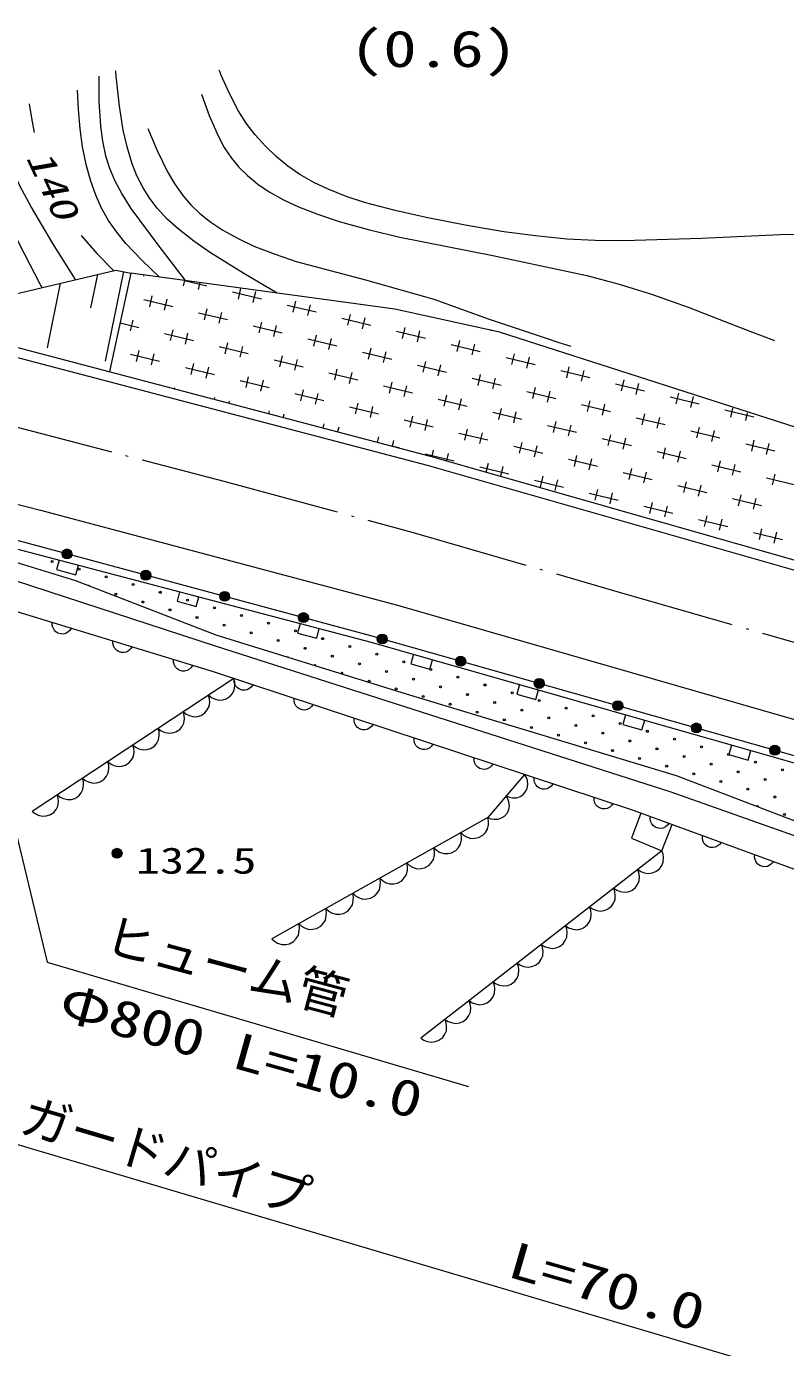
# Model space of a CAD drawing. Units: millimetres, scale not verified. Extents: x 17059 to 657059, y -104400 to 255600.
# Drawn here: x 183543 to 221698, y 114309 to 180719 of the extents above; entities that cross this region are included whole.
import ezdxf
from ezdxf.enums import TextEntityAlignment as Align

# ---------------------------------------------------------------- set-up
doc = ezdxf.new("R2010")
doc.units = ezdxf.units.MM
doc.header["$LTSCALE"] = 1000
doc.linetypes.add('USER1', pattern=[7.5, 5.901639, -0.737705, 0.122951, -0.737705])
for name, color, linetype, lineweight in [('S-BGD', 1, 'Continuous', 13), ('S-BGD-CRST', 4, 'Continuous', 13), ('S-BGD-HTXT', 6, 'Continuous', 13), ('S-BMK', 3, 'USER1', 13)]:
    doc.layers.add(name, color=color, linetype=linetype, lineweight=lineweight)
doc.styles.add('ＭＳ ゴシック', font='')
doc.styles.add('ＭＳ 明朝', font='')
doc.styles.get('ＭＳ ゴシック').set_extended_font_data('MS Gothic')
doc.styles.get('ＭＳ 明朝').set_extended_font_data('MS Mincho')

# ---------------------------------------------------------------- blocks, each defined once
blk = doc.blocks.new('BUHIN41')
at = {"layer": 'S-BGD'}
for centre, radius in [((0, 0), 250), ((0, 0), 219), ((0, 0), 188), ((0, 0), 156), ((0, 0), 125), ((0, 0), 93.8), ((0, -1), 62.5), ((0, 0), 31.2)]:
    blk.add_circle(centre, radius, dxfattribs=at)
blk = doc.blocks.new('BUHIN80')
at = {"layer": 'S-BGD'}
for radius in [249, 220, 191, 161, 132, 97.5, 67.5, 38.8, 7.5]:
    blk.add_circle((0, 0), radius, dxfattribs=at)
blk = doc.blocks.new('BUHIN81')
at = {"layer": 'S-BGD'}
for radius in [249, 220, 191, 161, 132, 97.5, 67.5, 38.8, 7.5]:
    blk.add_circle((0, 0), radius, dxfattribs=at)
blk = doc.blocks.new('BUHIN103')
at = {"layer": 'S-BGD'}
blk.add_lwpolyline([(469, -172), (392, -266), (302, -337), (175, -408), (51, -426), (-71, -419), (-217, -365), (-315, -292), (-397, -198), (-451, -61), (-474, 51), (-469, 172)], dxfattribs=at)
blk = doc.blocks.new('BUHIN104')
at = {"layer": 'S-BGD'}
blk.add_lwpolyline([(475, -157), (401, -253), (313, -327), (189, -402), (65, -424), (-57, -421), (-204, -372), (-305, -302), (-391, -211), (-449, -76), (-475, 36), (-475, 157)], dxfattribs=at)
blk = doc.blocks.new('BUHIN105')
at = {"layer": 'S-BGD'}
blk.add_lwpolyline([(478, -146), (406, -244), (320, -320), (197, -398), (75, -423), (-48, -422), (-196, -377), (-298, -309), (-386, -219), (-447, -86), (-476, 25), (-478, 146)], dxfattribs=at)
blk = doc.blocks.new('BUHIN122')
at = {"layer": 'S-BGD'}
blk.add_lwpolyline([(-606, -471), (-452, -575), (-287, -636), (-66, -678), (124, -647), (302, -582), (489, -436), (596, -280), (673, -103), (688, 122), (665, 294), (606, 471)], dxfattribs=at)
blk = doc.blocks.new('BUHIN123')
at = {"layer": 'S-BGD'}
blk.add_lwpolyline([(-463, -540), (-304, -606), (-143, -631), (66, -628), (233, -564), (382, -472), (525, -305), (593, -143), (630, 31), (602, 238), (550, 390), (463, 540)], dxfattribs=at)
blk = doc.blocks.new('BUHIN124')
at = {"layer": 'S-BGD'}
blk.add_lwpolyline([(-679, -381), (-540, -509), (-385, -595), (-168, -670), (27, -668), (215, -629), (425, -511), (556, -371), (660, -205), (708, 18), (712, 194), (679, 381)], dxfattribs=at)
blk = doc.blocks.new('BUHIN125')
at = {"layer": 'S-BGD'}
blk.add_lwpolyline([(-634, -417), (-490, -531), (-333, -605), (-118, -663), (72, -647), (252, -597), (448, -468), (566, -322), (655, -154), (687, 66), (679, 238), (634, 417)], dxfattribs=at)
blk = doc.blocks.new('BUHIN144')
at = {"layer": 'S-BGD'}
blk.add_lwpolyline([(-484, 127), (-611, -356), (356, -611), (484, -127)], dxfattribs=at)
blk = doc.blocks.new('BUHIN145')
at = {"layer": 'S-BGD'}
blk.add_lwpolyline([(-481, 137), (-618, -344), (344, -618), (481, -137)], dxfattribs=at)

msp = doc.modelspace()

# ---------------------------------------------------------------- linework, layer by layer
at = {"layer": 'S-BGD'}
for p, q in [((178681, 166248), (188043, 168472)), ((187107, 168249), (186769, 166574)), ((188419, 168396), (187508, 163885)), ((188794, 168320), (187711, 163368)), ((188043, 168472), (188794, 168320)), ((202052, 166506), (188794, 168320)), ((189440, 168232), (189423, 168161)), ((185234, 167805), (184580, 164561)), ((191444, 167676), (191510, 167949)), ((191485, 167952), (192603, 167684)), ((192256, 167846), (192174, 167501)), ((193895, 167374), (195353, 167024)), ((194195, 167017), (194326, 167563)), ((195055, 167389), (194924, 166842)), ((189439, 166988), (190898, 166638)), ((189739, 166631), (189870, 167178)), ((190600, 167003), (190469, 166456)), ((196645, 166714), (198104, 166365)), ((196945, 166357), (197076, 166904)), ((197806, 166729), (197674, 166182)), ((192190, 166329), (193648, 165979)), ((192490, 165971), (192621, 166518)), ((193350, 166343), (193219, 165796)), ((199396, 166055), (200854, 165705)), ((199696, 165698), (199827, 166245)), ((200556, 166070), (200425, 165523)), ((207314, 165345), (202052, 166506)), ((178610, 165765), (203827, 159124)), ((188247, 165820), (189193, 165593)), ((188895, 165958), (188763, 165411)), ((190785, 164926), (190916, 165473)), ((194940, 165669), (196399, 165319)), ((195240, 165312), (195371, 165859)), ((196101, 165684), (195969, 165137)), ((202146, 165395), (203605, 165045)), ((202446, 165038), (202577, 165585)), ((203306, 165410), (203175, 164863)), ((206901, 165424), (206904, 165435)), ((203695, 158642), (178483, 165281)), ((190485, 165283), (191943, 164933)), ((191645, 165298), (191514, 164751)), ((193535, 164266), (193666, 164813)), ((197691, 165009), (199149, 164660)), ((197991, 164652), (198122, 165199)), ((198851, 165024), (198720, 164477)), ((204896, 164736), (206355, 164386)), ((205196, 164378), (205328, 164925)), ((206057, 164750), (205926, 164203)), ((234713, 156546), (207314, 165345)), ((188780, 164238), (190238, 163888)), ((189080, 163881), (189211, 164428)), ((189940, 164253), (189809, 163706)), ((193235, 164624), (194694, 164274)), ((194396, 164638), (194264, 164091)), ((196285, 163607), (196417, 164154)), ((200441, 164350), (201900, 164000)), ((200741, 163992), (200872, 164539)), ((201601, 164365), (201470, 163818)), ((207647, 164076), (209106, 163726)), ((207947, 163719), (208078, 164266)), ((208807, 164091), (208676, 163544)), ((191530, 163578), (192989, 163228)), ((191830, 163221), (191961, 163768)), ((192691, 163593), (192559, 163046)), ((195986, 163964), (197444, 163614)), ((197146, 163979), (197015, 163432)), ((199036, 162947), (199167, 163494)), ((203191, 163690), (204650, 163340)), ((203491, 163333), (203623, 163880)), ((204352, 163705), (204221, 163158)), ((210397, 163416), (211856, 163067)), ((210697, 163059), (210828, 163606)), ((211558, 163431), (211427, 162884)), ((190251, 162700), (190256, 162722)), ((194281, 162919), (195739, 162569)), ((194580, 162561), (194712, 163108)), ((195441, 162933), (195310, 162386)), ((198736, 163304), (200195, 162955)), ((199896, 163319), (199765, 162772)), ((201786, 162287), (201918, 162834)), ((205942, 163031), (207401, 162681)), ((206242, 162673), (206373, 163220)), ((207102, 163045), (206971, 162498)), ((213148, 162757), (214606, 162407)), ((213448, 162399), (213579, 162946)), ((214308, 162772), (214177, 162225)), ((190985, 162548), (190976, 162508)), ((192987, 161979), (193007, 162063)), ((197031, 162259), (198490, 161909)), ((197331, 161902), (197462, 162449)), ((198191, 162274), (198060, 161727)), ((201486, 162645), (202945, 162295)), ((202647, 162660), (202516, 162113)), ((204537, 161628), (204668, 162175)), ((208692, 162371), (210151, 162021)), ((208992, 162014), (209123, 162561)), ((209853, 162386), (209722, 161839)), ((215898, 162097), (217357, 161747)), ((216198, 161740), (216329, 162287)), ((217059, 162112), (216927, 161565)), ((193736, 161888), (193712, 161788)), ((195722, 161259), (195757, 161403)), ((199781, 161599), (201240, 161250)), ((200081, 161242), (200213, 161789)), ((200942, 161614), (200811, 161067)), ((204237, 161985), (205695, 161635)), ((205397, 162000), (205266, 161453)), ((207287, 160968), (207418, 161515)), ((211443, 161711), (212901, 161362)), ((211743, 161354), (211874, 161901)), ((212603, 161726), (212472, 161179)), ((218649, 161438), (220107, 161088)), ((218949, 161080), (219055, 161524)), ((196486, 161228), (196448, 161068)), ((198458, 160538), (198507, 160744)), ((202532, 160940), (203990, 160590)), ((202832, 160582), (202963, 161129)), ((203692, 160955), (203561, 160408)), ((206987, 161326), (208446, 160976)), ((208148, 161340), (208017, 160793)), ((210038, 160309), (210169, 160856)), ((214193, 161052), (215652, 160702)), ((214493, 160694), (214624, 161241)), ((215354, 161066), (215222, 160520)), ((219771, 161292), (219678, 160905)), ((199237, 160569), (199184, 160347)), ((201194, 159818), (201258, 160084)), ((205282, 160280), (206741, 159930)), ((205582, 159923), (205713, 160470)), ((206443, 160295), (206312, 159748)), ((209738, 160666), (211196, 160316)), ((210898, 160681), (210767, 160134)), ((212788, 159649), (212919, 160196)), ((216944, 160392), (218402, 160042)), ((217244, 160035), (217375, 160582)), ((218104, 160407), (217973, 159860)), ((201678, 159690), (202285, 159545)), ((201987, 159909), (201919, 159627)), ((203929, 159095), (204008, 159424)), ((208033, 159621), (209491, 159271)), ((208333, 159263), (208464, 159810)), ((209193, 159635), (209062, 159088)), ((212488, 160006), (213947, 159656)), ((213649, 160021), (213517, 159474)), ((215539, 158989), (215670, 159536)), ((219694, 159732), (221153, 159383)), ((219994, 159375), (220125, 159922)), ((220855, 159747), (220723, 159200)), ((173205, 159193), (184251, 156403)), ((203577, 159235), (205036, 158885)), ((203827, 159124), (232036, 151078)), ((204738, 159249), (204651, 158889)), ((206652, 158318), (206759, 158765)), ((210783, 158961), (212242, 158611)), ((211083, 158604), (211214, 159151)), ((211944, 158976), (211812, 158429)), ((215239, 159347), (216697, 158997)), ((216399, 159361), (216268, 158814)), ((218289, 158330), (218420, 158877)), ((231902, 150596), (203695, 158642)), ((206328, 158575), (207786, 158225)), ((207488, 158590), (207374, 158113)), ((209378, 157558), (209509, 158105)), ((213534, 158301), (214992, 157951)), ((213834, 157944), (213965, 158491)), ((214694, 158316), (214563, 157769)), ((217989, 158687), (219448, 158337)), ((219149, 158702), (219018, 158155)), ((221039, 157670), (221171, 158217)), ((209078, 157915), (210537, 157566)), ((210239, 157930), (210107, 157383)), ((212128, 156899), (212260, 157446)), ((216284, 157642), (217743, 157292)), ((216584, 157284), (216715, 157831)), ((217444, 157656), (217313, 157109)), ((220739, 158027), (222198, 157678)), ((211829, 157256), (213287, 156906)), ((212989, 157271), (212858, 156724)), ((214879, 156239), (215010, 156786)), ((219034, 156982), (220493, 156632)), ((219334, 156625), (219466, 157172)), ((220195, 156997), (220064, 156450)), ((176590, 156161), (200807, 149785)), ((184251, 156403), (202187, 151619)), ((214579, 156596), (216038, 156246)), ((215739, 156611), (215608, 156064)), ((217629, 155579), (217761, 156126)), ((217329, 155937), (218788, 155587)), ((218490, 155951), (218359, 155404)), ((220380, 154920), (220511, 155467)), ((178490, 155170), (186008, 152863)), ((220080, 155277), (221539, 154927)), ((221240, 155292), (221109, 154745)), ((178268, 154393), (193024, 149581)), ((192943, 148271), (177695, 152929)), ((186008, 152863), (193056, 150135)), ((202187, 151619), (222614, 145741)), ((193056, 150135), (202633, 147164)), ((193024, 149581), (215926, 142248)), ((200807, 149785), (222134, 143698)), ((214055, 141311), (192943, 148271)), ((193967, 147934), (183830, 141263)), ((202633, 147164), (216195, 143068)), ((208581, 143115), (206731, 140956)), ((216195, 143068), (225191, 139618)), ((215926, 142248), (225001, 139021)), ((206731, 140956), (195870, 134859)), ((214428, 141174), (213946, 139907)), ((229805, 135533), (214055, 141311)), ((215481, 139285), (216002, 140597)), ((213946, 139907), (215481, 139285)), ((215481, 139285), (203369, 129867))]:
    msp.add_line(p, q, dxfattribs=at)
for points in [[(187175, 178219), (187189, 176949), (187263, 175697), (187363, 174947), (187521, 174216), (187717, 173599), (187974, 172992), (188355, 172272), (188794, 171574), (190147, 169735), (191517, 167948)], [(196140, 167315), (194467, 168292), (192797, 169337), (191960, 169917), (191161, 170543), (190619, 171038), (190118, 171577), (189737, 172071), (189406, 172599), (189100, 173214), (188846, 173858), (188601, 174663), (188412, 175497), (188218, 176714), (188086, 177923), (188060, 178200), (188033, 178487)], [(222881, 170273), (221424, 170243), (217475, 170059), (213557, 169937), (212134, 169955), (210710, 170033), (209121, 170185), (207533, 170398), (205596, 170726), (203641, 171119), (202079, 171470), (200541, 171876), (199612, 172177), (198700, 172536), (197982, 172880), (197292, 173276), (196683, 173696), (196099, 174173), (195554, 174696), (195044, 175270), (194595, 175864), (194192, 176499), (193731, 177384), (193321, 178305), (193273, 178415), (193226, 178526)], [(190232, 168123), (189359, 168948), (188537, 169809), (188079, 170370), (187669, 170966), (187324, 171583), (187027, 172241), (186757, 172991), (186541, 173773), (186360, 174667), (186238, 175573), (186157, 176547), (186102, 177521)], [(183688, 176824), (183802, 176109), (183929, 175387)], [(192338, 177307), (192730, 176249), (193174, 175222), (193487, 174639), (193847, 174096), (194224, 173641), (194653, 173218), (195179, 172791), (195749, 172407), (196456, 172009), (197213, 171654), (198216, 171261), (199254, 170920), (200790, 170492), (202306, 170132), (206990, 169204), (211715, 168206), (213342, 167760), (214951, 167256), (216806, 166604), (218651, 165890), (219898, 165400), (221149, 164923)], [(180737, 176556), (181046, 175189), (181412, 173842), (181753, 172863), (182151, 171904), (183156, 169830), (184217, 167782), (184268, 167684), (184318, 167587)], [(186016, 167990), (184867, 169813), (183762, 171680), (183234, 172669), (182756, 173693), (182417, 174566), (182136, 175458), (181999, 175948), (181864, 176448)], [(189643, 175590), (190115, 174479), (190635, 173407), (190996, 172791), (191403, 172213), (191807, 171746), (192263, 171312), (192817, 170874), (193422, 170475), (194179, 170055), (194979, 169681), (196037, 169264), (197104, 168908), (200582, 167985), (204022, 167009), (206804, 166010), (209608, 165066), (210254, 164855), (210901, 164645)], [(186302, 170205), (187088, 169304), (187916, 168442)], [(244928, 137956), (222086, 144075), (200861, 150088), (177661, 156335)]]:
    msp.add_lwpolyline(points, dxfattribs=at)
for centre in [(184832, 153825), (186192, 153436), (187552, 153048), (188038, 152174), (188912, 152660), (190272, 152272), (189398, 151786), (190758, 151398), (191632, 151884), (192991, 151496), (192117, 151010), (194351, 151108), (195711, 150720), (193477, 150622), (194837, 150234), (197071, 150331), (196197, 149846), (197557, 149457), (198431, 149943), (199791, 149555), (198917, 149069), (201151, 149167), (202511, 148779), (200277, 148681), (201637, 148293), (203871, 148391), (200763, 147807), (202123, 147419), (202997, 147905), (204357, 147517), (205231, 148003), (206591, 147615), (203483, 147031), (205717, 147129), (207076, 146741), (207950, 147226), (209310, 146838), (204843, 146643), (206202, 146255), (208436, 146352), (210670, 146450), (212030, 146062), (207562, 145867), (208922, 145478), (209796, 145964), (211156, 145576), (213390, 145674), (210282, 145090), (212516, 145188), (213876, 144800), (214750, 145286), (216110, 144898), (211642, 144702), (213002, 144314), (215236, 144412), (217470, 144510), (218830, 144121), (214362, 143926), (215722, 143538), (216596, 144024), (217956, 143636), (220190, 143733), (217082, 143150), (218442, 142761), (219316, 143247), (220676, 142859), (221550, 143345), (219802, 142373), (221161, 141985), (221647, 141111)]:
    msp.add_circle(centre, 49.8, dxfattribs=at)
for centre, start, end in [((186678, 152562), 29.85201, 107.83408), ((196683, 148972), 30.26841, 115.2523), ((198043, 148583), 347.76261, 157.7581), ((199403, 148195), 308.49805, 197.02265), ((220287, 141499), 338.48283, 159.55675)]:
    msp.add_arc(centre, 49.8, start, end, dxfattribs=at)
at = {"layer": 'S-BGD-HTXT'}
for p, q in [((179549, 154566), (184589, 133678)), ((184589, 133678), (205769, 127440)), ((168330, 128894), (234845, 109179))]:
    msp.add_line(p, q, dxfattribs=at)
at = {"layer": 'S-BMK'}
for p, q in [((182105, 160826), (193472, 157867)), ((193472, 157867), (202976, 155282)), ((202976, 155282), (213330, 152281)), ((213330, 152281), (235177, 146026))]:
    msp.add_line(p, q, dxfattribs=at)

# ---------------------------------------------------------------- block references
for name, p in [('BUHIN81', (185583, 154202)), ('BUHIN144', (185671, 153770)), ('BUHIN81', (189544, 153135)), ('BUHIN144', (191726, 152176)), ('BUHIN81', (193505, 152069)), ('BUHIN81', (197466, 151002)), ('BUHIN105', (185319, 150600)), ('BUHIN144', (197780, 150582)), ('BUHIN80', (201424, 149928)), ('BUHIN105', (188369, 149669)), ('BUHIN105', (191419, 148737)), ('BUHIN145', (203473, 149024)), ('BUHIN80', (205371, 148810)), ('BUHIN125', (193334, 147517)), ('BUHIN104', (194451, 147774)), ('BUHIN145', (208805, 147502)), ('BUHIN80', (209318, 147692)), ('BUHIN125', (192067, 146683)), ('BUHIN104', (197467, 146780)), ('BUHIN80', (213264, 146574)), ('BUHIN125', (190799, 145849)), ('BUHIN145', (214137, 145981)), ('BUHIN104', (200483, 145785)), ('BUHIN80', (217211, 145456)), ('BUHIN125', (189532, 145015)), ('BUHIN104', (203499, 144791)), ('BUHIN125', (188265, 144181)), ('BUHIN145', (219469, 144459)), ('BUHIN80', (221158, 144338)), ('BUHIN125', (186998, 143348)), ('BUHIN104', (206515, 143797)), ('BUHIN125', (185731, 142514)), ('BUHIN123', (208119, 142576)), ('BUHIN104', (209531, 142802)), ('BUHIN125', (184464, 141680)), ('BUHIN123', (207194, 141496)), ('BUHIN104', (212547, 141808)), ('BUHIN124', (206053, 140575)), ('BUHIN103', (215367, 140829)), ('BUHIN124', (204695, 139813)), ('BUHIN103', (217992, 139867)), ('BUHIN41', (188098, 139155)), ('BUHIN124', (203337, 139051)), ('BUHIN122', (214875, 138814)), ('BUHIN103', (220617, 138904)), ('BUHIN124', (201980, 138289)), ('BUHIN122', (213664, 137872)), ('BUHIN124', (200622, 137526)), ('BUHIN124', (199264, 136764)), ('BUHIN122', (212453, 136930)), ('BUHIN124', (197907, 136002)), ('BUHIN122', (211242, 135989)), ('BUHIN124', (196549, 135240)), ('BUHIN122', (210031, 135047)), ('BUHIN122', (208819, 134105)), ('BUHIN122', (207608, 133163)), ('BUHIN122', (206397, 132221)), ('BUHIN122', (205186, 131279)), ('BUHIN122', (203975, 130338))]:
    msp.add_blockref(name, p)

# ---------------------------------------------------------------- texts
at = {"layer": 'S-BGD', "style": 'ＭＳ 明朝', "oblique": 15, "width": 1.35}
msp.add_text('140', height=1320, rotation=294.9, dxfattribs=at).set_placement((183138, 173982), align=Align.BOTTOM_LEFT)
at = {"layer": 'S-BGD', "style": 'ＭＳ ゴシック', "width": 1.35}
msp.add_text('132.5', height=1320, dxfattribs=at).set_placement((189045, 137734), align=Align.BOTTOM_LEFT)
at = {"layer": 'S-BGD-CRST', "style": 'ＭＳ ゴシック', "width": 1.35}
msp.add_text('(0.6)', height=1833, dxfattribs=at).set_placement((199792, 178129), align=Align.BOTTOM_LEFT)
at = {"layer": 'S-BGD-HTXT', "style": 'ＭＳ ゴシック'}
for s, rotation, p in [('ヒューム管', 345, (187200, 133678)), ('ガードパイプ', 343.5, (182957, 124651))]:
    msp.add_text(s, height=1833, rotation=rotation, dxfattribs=at).set_placement(p, align=Align.BOTTOM_LEFT)
for s, rotation, width, p in [('Φ800 L=10.0', 344.3, 1.3, (184879, 130342)), ('L=70.0', 343.9, 1.35, (207468, 117372))]:
    msp.add_text(s, height=1833, rotation=rotation, dxfattribs=dict(at, width=width)).set_placement(p, align=Align.BOTTOM_LEFT)

doc.saveas('drawing.dxf')
